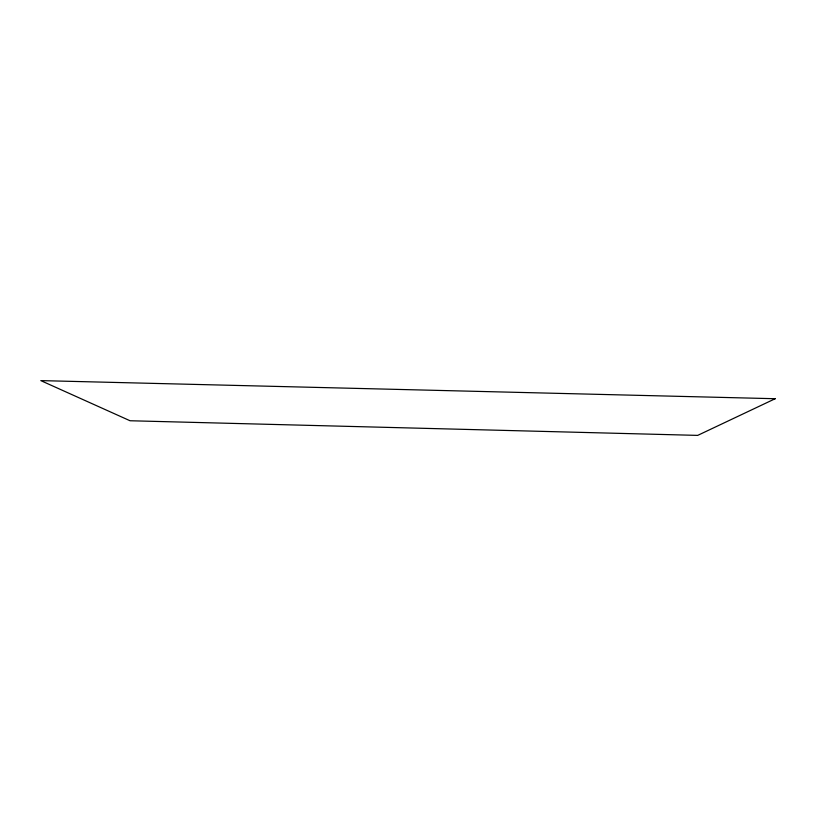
<?xml version="1.0" encoding="UTF-8"?>
<svg xmlns="http://www.w3.org/2000/svg" width="816" height="816" viewBox="0 0 816 816"><rect width="100%" height="100%" fill="white"/><g stroke="black" fill="none" stroke-linecap="round" stroke-linejoin="round"><path stroke-width="1.22" d="M775.2 398.718L697.69 435.387L130.05 420.75L40.8 380.613L775.2 398.718"/></g></svg>
